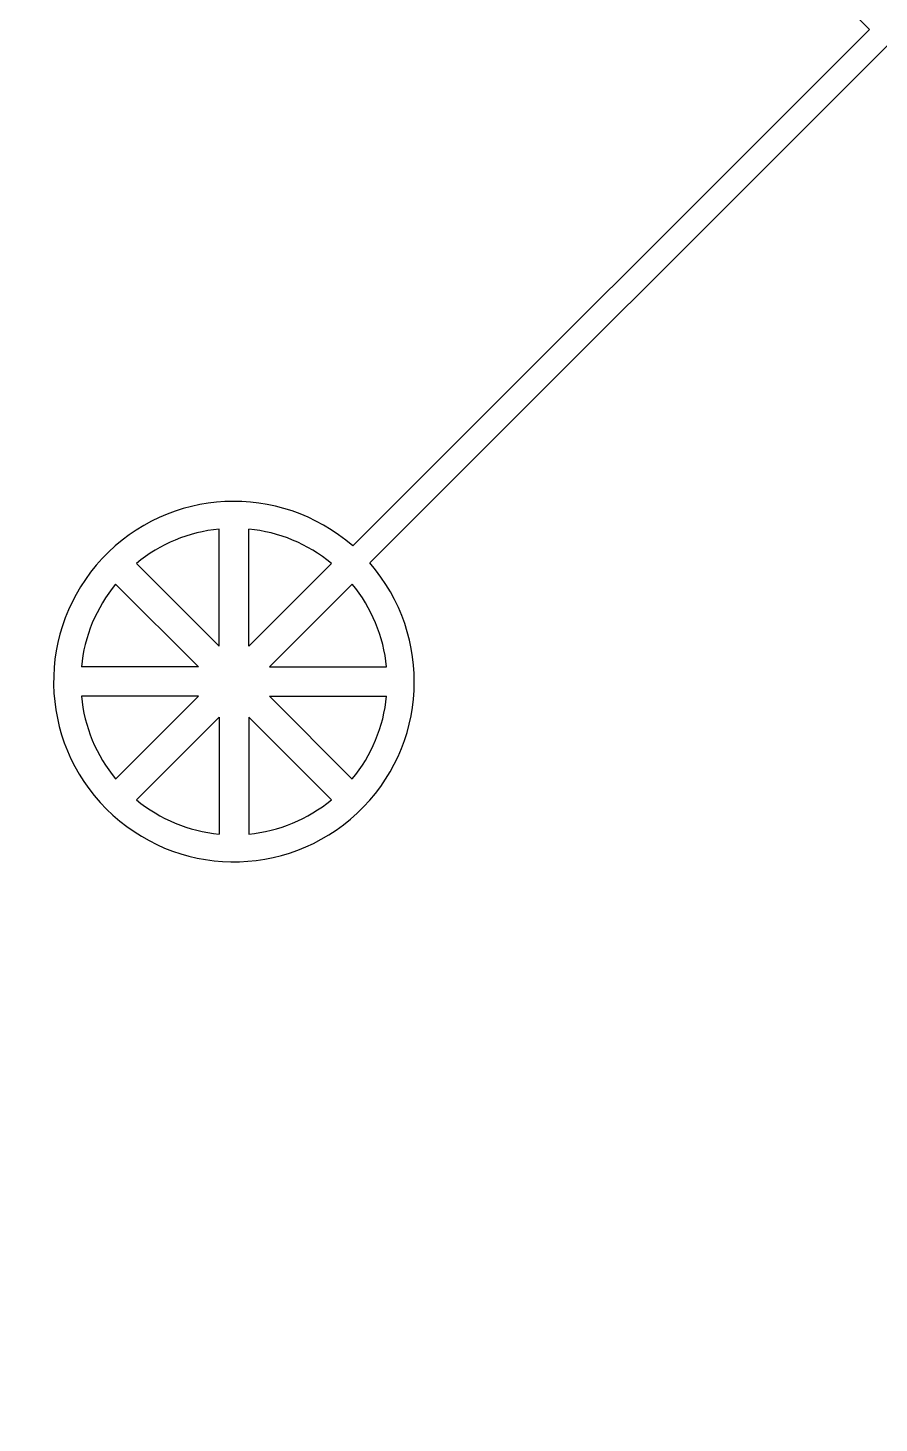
# Model space of a CAD drawing. Header units: millimetres. Extents: x -15719 to 274281, y 25504 to 323346.
# Drawn here: x 238883 to 242422, y 183346 to 189152 of the extents above; entities that cross this region are included whole.
import ezdxf

# ---------------------------------------------------------------- set-up
doc = ezdxf.new("R2010")
doc.units = ezdxf.units.MM
doc.layers.add('CLEAR', color=140, linetype='Continuous')
doc.layers.add('OPAQUE', color=10, linetype='Continuous')

msp = doc.modelspace()

# ---------------------------------------------------------------- linework, layer by layer
at = {"layer": 'CLEAR'}
for p, q in [((242382.8, 189145.5), (240233.2, 191295.2)), ((242382.8, 189145.5), (240233.2, 186995.9)), ((242461.7, 189083), (240303.9, 186925.2))]:
    msp.add_line(p, q, dxfattribs=at)
msp.add_arc((239739.4, 186431.4), 750, 48.82255, 41.17745, dxfattribs=at)
at = {"layer": 'OPAQUE'}
for p, q in [((239678.1, 186579.4), (239678.1, 187065.9)), ((239800.7, 186579.4), (239800.7, 187065.9)), ((239678.1, 186579.4), (239334, 186923.4)), ((239800.7, 186579.4), (240144.7, 186923.4)), ((239591.4, 186492.7), (239247.3, 186836.7)), ((239887.3, 186492.7), (240231.4, 186836.7)), ((239591.4, 186492.7), (239104.8, 186492.7)), ((239887.3, 186492.7), (240373.9, 186492.7)), ((239591.4, 186370.1), (239104.8, 186370.1)), ((239591.4, 186370.1), (239247.3, 186026)), ((239887.3, 186370.1), (240373.9, 186370.1)), ((239887.3, 186370.1), (240231.4, 186026)), ((239678.1, 186283.4), (239334, 185939.3)), ((239678.1, 186283.4), (239678.1, 185796.8)), ((239800.7, 186283.4), (239800.7, 185796.8)), ((239800.7, 186283.4), (240144.7, 185939.3))]:
    msp.add_line(p, q, dxfattribs=at)
msp.add_circle((249281, 183345.5), 25000, dxfattribs=at)
for start, end in [(95.51773, 129.48227), (50.51773, 84.48227), (140.51773, 174.48227), (5.51773, 39.48227), (185.51773, 219.48227), (320.51773, 354.48227), (230.51773, 264.48227), (275.51773, 309.48227)]:
    msp.add_arc((239739.4, 186431.4), 637.5, start, end, dxfattribs=at)

doc.saveas('drawing.dxf')
